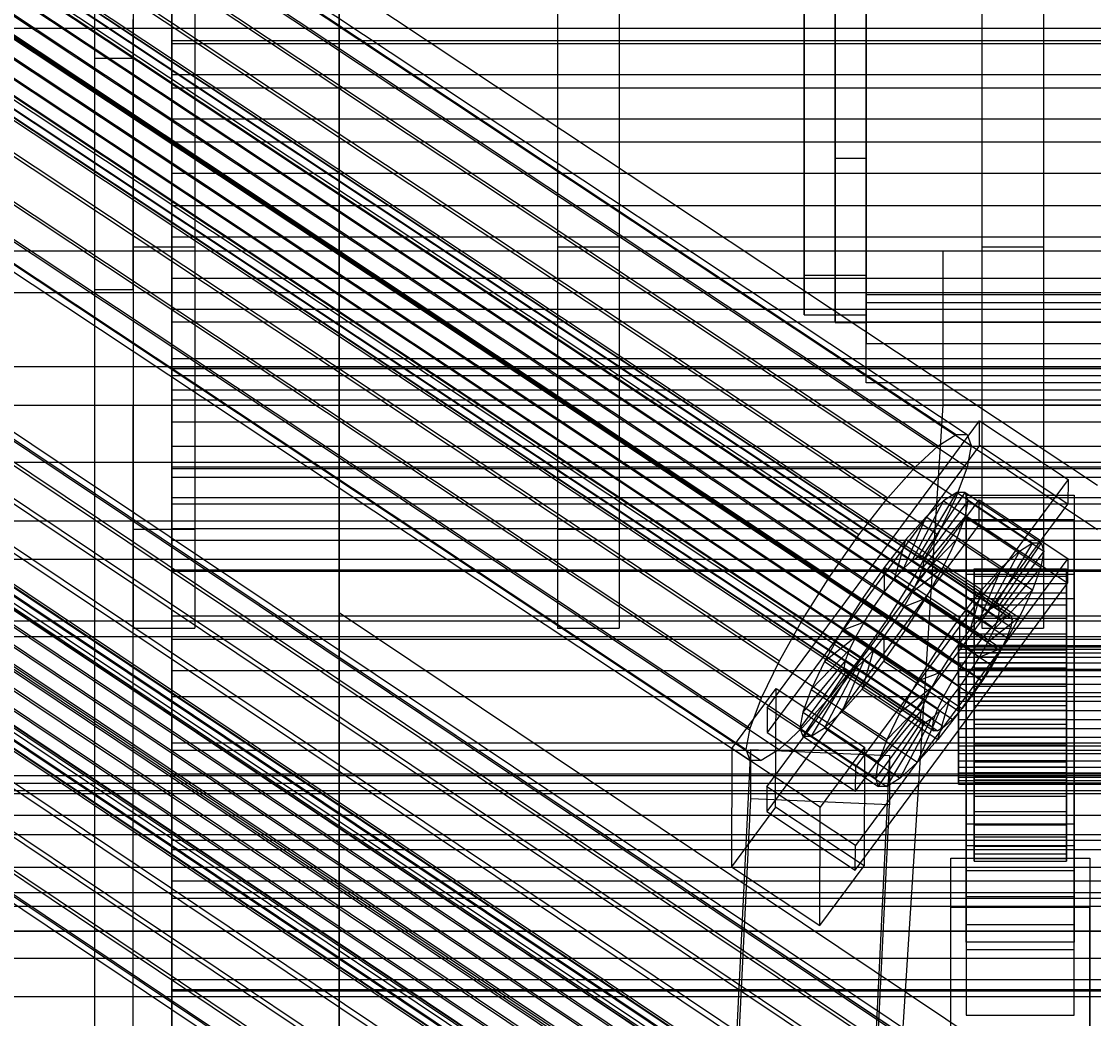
# Model space of a CAD drawing. Header units: millimetres. Extents: x -1970 to 34302, y -65268 to 6837.
# Drawn here: x -269.5 to -130.5, y -34809.6 to -34680.3 of the extents above; entities that cross this region are included whole.
import ezdxf

# ---------------------------------------------------------------- set-up
doc = ezdxf.new("R2010")
doc.units = ezdxf.units.MM
for name, color, linetype, lineweight in [('COTAS_O', 1, 'Continuous', 0), ('frontal_briquetadora', 7, 'Continuous', 0), ('frontal_C01', 7, 'Continuous', 0), ('frontal_C02', 7, 'Continuous', 0), ('frontal_C05', 7, 'Continuous', 0), ('frontal_C05-C07', 7, 'Continuous', 0), ('frontal_C07', 7, 'Continuous', 0), ('frontal_mezcladora', 7, 'Continuous', 0)]:
    doc.layers.add(name, color=color, linetype=linetype, lineweight=lineweight)
doc.dimstyles.new('R19_100', dxfattribs={"dimtxt": 250, "dimasz": 150, "dimexe": 150, "dimexo": 80, "dimgap": 100, "dimtad": 1, "dimtih": 1, "dimtoh": 1, "dimdsep": 46, "dimcen": 0.09, "dimadec": 0, "dimazin": 0, "dimtfac": 1, "dimtdec": 4, "dimtofl": 0, "dimtmove": 0, "dimatfit": 3, "dimfxl": 1, "dimtolj": 1, "dimtzin": 0, "dimarcsym": 0})

# ---------------------------------------------------------------- blocks, each defined once
blk = doc.blocks.new('*D38')
at = {"layer": 'COTAS_O', "color": 0, "lineweight": -2, "transparency": 16777216}
for p, q in [((-570, -33700), (200, -33700)), ((50, -34750), (50, -33850)), ((-570, -34900), (200, -34900))]:
    blk.add_line(p, q, dxfattribs=at)
at = {"layer": 'COTAS_O', "color": 0, "transparency": 16777216}
for points in [[(25, -33850), (75, -33850), (50, -33700)], [(25, -34750), (75, -34750), (50, -34900)]]:
    blk.add_solid(points, dxfattribs=at)
at = {"layer": 'Defpoints', "color": 0, "transparency": 16777216}
for p in [(-650, -33700), (50, -33700), (-650, -34900)]:
    blk.add_point(p, dxfattribs=at)
blk = doc.blocks.new('*D39')
at = {"layer": 'COTAS_O', "color": 0, "lineweight": -2, "transparency": 16777216}
for p, q in [((-650, -34820), (-650, -34050)), ((650, -34820), (650, -34050)), ((-500, -34200), (500, -34200))]:
    blk.add_line(p, q, dxfattribs=at)
at = {"layer": 'COTAS_O', "color": 0, "transparency": 16777216}
for points in [[(-500, -34175), (-500, -34225), (-650, -34200)], [(500, -34175), (500, -34225), (650, -34200)]]:
    blk.add_solid(points, dxfattribs=at)
at = {"layer": 'Defpoints', "color": 0, "transparency": 16777216}
for p in [(650, -34200), (-650, -34900), (650, -34900)]:
    blk.add_point(p, dxfattribs=at)

msp = doc.modelspace()

# ---------------------------------------------------------------- linework, layer by layer
at = {"layer": 'frontal_briquetadora'}
for p, q in [((-164, -34454.149), (-164, -34698)), ((-160, -34698), (-160, -34454.149)), ((-160, -34478.149), (-160, -34722)), ((-160, -34727.142), (-160, -34483.291)), ((-160, -34483.291), (-160, -34715.652)), ((-160, -34722.08), (-160, -34489.719)), ((-160, -34489.719), (-160, -34716.717)), ((-168, -34713.16), (-168, -34492.29)), ((-164, -34719.288), (-164, -34492.29)), ((-160, -34719.288), (-160, -34492.29)), ((-160, -34492.29), (-160, -34713.16)), ((-168, -34497.432), (-168, -34718.302)), ((-160, -34718.302), (-160, -34497.432)), ((-260, -34685), (-260, -34680)), ((-255, -34685), (-255, -34680)), ((-260, -34685), (-255, -34685)), ((-260, -34715), (-260, -34685)), ((-255, -34715), (-255, -34685)), ((-164, -34698), (-164, -34719.288)), ((-164, -34698), (-160, -34698)), ((-160, -34719.288), (-160, -34698)), ((-168, -34718.302), (-168, -34713.16)), ((-168, -34713.16), (-160, -34713.16)), ((-160, -34713.16), (-160, -34718.302)), ((-260, -34715), (-255, -34715)), ((-160, -34715.652), (200, -34715.652)), ((-160, -34722.08), (-160, -34715.652)), ((-160, -34716.717), (200, -34716.717)), ((-160, -34719.288), (-160, -34716.717)), ((-168, -34718.302), (-160, -34718.302)), ((-164, -34719.288), (-160, -34719.288)), ((200, -34719.288), (-160, -34719.288)), ((-160, -34722), (200, -34722)), ((-160, -34727.142), (-160, -34722)), ((200, -34722.08), (-160, -34722.08)), ((200, -34727.142), (-160, -34727.142)), ((-1330, -34750), (340, -34750)), ((-1330, -34760), (340, -34760))]:
    msp.add_line(p, q, dxfattribs=at)
at = {"layer": 'frontal_C01'}
for p, q in [((-250, -32680.37), (-250, -35735.764)), ((-250, -35740.498), (-250, -32685.104)), ((-228.298, -34680.882), (-228.298, -34368.695)), ((-332.629, -34611.511), (-148.32, -34733.842)), ((-331.181, -34611.504), (-146.872, -34733.835)), ((-334.938, -34612.958), (-150.629, -34735.29)), ((-330.692, -34612.937), (-146.383, -34735.268)), ((-356.348, -34615.881), (-142.549, -34757.786)), ((-355.53, -34615.368), (-141.731, -34757.273)), ((-355.017, -34615.366), (-141.218, -34757.27)), ((-354.844, -34615.874), (-141.045, -34757.778)), ((-337.95, -34615.747), (-153.641, -34738.078)), ((-331.197, -34615.713), (-146.887, -34738.045)), ((-357.415, -34616.869), (-143.617, -34758.774)), ((-355.022, -34616.858), (-141.224, -34758.762)), ((-358.659, -34618.266), (-144.861, -34760.17)), ((-355.541, -34618.25), (-141.742, -34760.154)), ((-146.196, -34761.879), (-359.995, -34619.975)), ((-356.363, -34619.956), (-142.565, -34761.861)), ((-341.461, -34619.687), (-157.152, -34742.019)), ((-332.659, -34619.643), (-148.35, -34741.975)), ((-361.332, -34621.88), (-147.533, -34763.784)), ((-357.434, -34621.86), (-143.635, -34763.765)), ((-362.578, -34623.852), (-148.779, -34765.756)), ((-358.68, -34623.832), (-144.881, -34765.737)), ((-160.922, -34746.842), (-345.231, -34624.51)), ((-334.981, -34624.459), (-150.672, -34746.791)), ((-363.648, -34625.756), (-149.85, -34767.66)), ((-360.017, -34625.738), (-146.218, -34767.642)), ((-364.471, -34627.462), (-150.672, -34769.367)), ((-361.352, -34627.447), (-147.554, -34769.351)), ((-364.989, -34628.855), (-151.191, -34770.759)), ((-362.596, -34628.843), (-148.798, -34770.747)), ((-365.168, -34629.838), (-151.369, -34771.743)), ((-364.995, -34630.346), (-151.196, -34772.251)), ((-364.482, -34630.344), (-150.683, -34772.248)), ((-363.664, -34629.831), (-149.865, -34771.735)), ((-349.002, -34629.887), (-164.693, -34752.219)), ((-338.003, -34629.833), (-153.694, -34752.164)), ((-352.519, -34635.453), (-168.21, -34757.784)), ((-341.52, -34635.398), (-157.211, -34757.729)), ((-355.541, -34640.826), (-171.232, -34763.158)), ((-345.291, -34640.775), (-160.982, -34763.106)), ((-357.863, -34645.642), (-173.554, -34767.973)), ((-349.061, -34645.598), (-164.752, -34767.93)), ((-359.326, -34649.572), (-175.016, -34771.903)), ((-352.572, -34649.538), (-168.263, -34771.87)), ((-359.83, -34652.348), (-175.521, -34774.68)), ((-355.584, -34652.327), (-171.275, -34774.658)), ((-359.341, -34653.782), (-175.032, -34776.113)), ((-357.893, -34653.774), (-173.584, -34776.106)), ((-130, -34740.438), (-228.298, -34675.195)), ((-228.298, -34675.195), (-228.298, -34987.381)), ((-228.298, -34675.195), (-228.298, -34680.882)), ((-228.298, -34993.069), (-228.298, -34680.882)), ((-228.298, -34680.882), (-130, -34746.125)), ((-172.809, -34769.277), (-145.277, -34732.038)), ((-145.289, -34735.24), (-145.277, -34732.038)), ((-145.277, -34732.038), (-133.809, -34739.65)), ((-150.629, -34735.29), (-148.32, -34733.842)), ((-148.32, -34733.842), (-146.872, -34733.835)), ((-146.872, -34733.835), (-146.383, -34735.268)), ((-145.289, -34735.24), (-172.821, -34772.478)), ((-153.641, -34738.078), (-150.629, -34735.29)), ((-146.383, -34735.268), (-146.887, -34738.045)), ((-133.821, -34742.851), (-145.289, -34735.24)), ((-157.152, -34742.019), (-153.641, -34738.078)), ((-146.887, -34738.045), (-148.35, -34741.975)), ((-133.809, -34739.65), (-161.341, -34776.888)), ((-133.809, -34739.65), (-133.821, -34742.851)), ((-153.199, -34749.661), (-148.226, -34741.342)), ((-152.686, -34749.659), (-147.143, -34741.336)), ((-148.226, -34741.342), (-149.953, -34742.424)), ((-147.143, -34741.336), (-148.226, -34741.342)), ((-148.226, -34741.342), (-138.396, -34747.866)), ((-147.143, -34741.336), (-137.313, -34747.861)), ((-146.777, -34742.408), (-147.143, -34741.336)), ((-172.847, -34779.522), (-145.315, -34742.283)), ((-161.353, -34780.09), (-133.821, -34742.851)), ((-160.922, -34746.842), (-157.152, -34742.019)), ((-154.017, -34750.174), (-149.953, -34742.424)), ((-152.513, -34750.166), (-146.777, -34742.408)), ((-149.953, -34742.424), (-152.207, -34744.51)), ((-148.35, -34741.975), (-150.672, -34746.791)), ((-149.953, -34742.424), (-140.123, -34748.949)), ((-147.155, -34744.485), (-146.777, -34742.408)), ((-147, -34744.877), (-147, -34741.675)), ((-147, -34741.675), (-133, -34741.675)), ((-147, -34787.149), (-147, -34741.675)), ((-146.777, -34742.408), (-136.948, -34748.933)), ((-145.327, -34745.485), (-145.315, -34742.283)), ((-145.315, -34742.283), (-133.847, -34749.895)), ((-133, -34741.675), (-133, -34744.877)), ((-133, -34741.675), (-133, -34787.149)), ((-145.327, -34745.485), (-172.859, -34782.724)), ((-155.085, -34751.162), (-152.207, -34744.51)), ((-152.207, -34744.51), (-154.833, -34747.458)), ((-152.692, -34751.15), (-147.155, -34744.485)), ((-152.207, -34744.51), (-142.377, -34751.035)), ((-148.249, -34747.425), (-147.155, -34744.485)), ((-147.155, -34744.485), (-137.325, -34751.009)), ((-133, -34744.877), (-147, -34744.877)), ((-147, -34744.877), (-147, -34790.35)), ((-133.859, -34753.097), (-145.327, -34745.485)), ((-133, -34790.35), (-133, -34744.877)), ((-164.693, -34752.219), (-160.922, -34746.842)), ((-150.672, -34746.791), (-153.694, -34752.164)), ((-154.833, -34747.458), (-157.653, -34751.065)), ((-156.329, -34752.558), (-154.833, -34747.458)), ((-154.833, -34747.458), (-145.003, -34753.982)), ((-153.21, -34752.543), (-148.249, -34747.425)), ((-149.985, -34751.027), (-148.249, -34747.425)), ((-148.249, -34747.425), (-138.419, -34753.949)), ((-138.396, -34747.866), (-143.369, -34756.186)), ((-137.313, -34747.861), (-142.856, -34756.183)), ((-140.123, -34748.949), (-138.396, -34747.866)), ((-138.396, -34747.866), (-137.313, -34747.861)), ((-137.313, -34747.861), (-136.948, -34748.933)), ((-133.847, -34749.895), (-161.379, -34787.134)), ((-154.017, -34750.174), (-153.199, -34749.661)), ((-153.199, -34749.661), (-152.686, -34749.659)), ((-143.369, -34756.186), (-153.199, -34749.661)), ((-142.856, -34756.183), (-152.686, -34749.659)), ((-152.686, -34749.659), (-152.513, -34750.166)), ((-140.123, -34748.949), (-144.188, -34756.698)), ((-136.948, -34748.933), (-142.683, -34756.691)), ((-142.377, -34751.035), (-140.123, -34748.949)), ((-136.948, -34748.933), (-137.325, -34751.009)), ((-133.847, -34749.895), (-133.859, -34753.097)), ((-157.653, -34751.065), (-160.474, -34755.088)), ((-157.653, -34751.065), (-157.665, -34754.267)), ((-147.823, -34757.59), (-157.653, -34751.065)), ((-156.329, -34752.558), (-155.085, -34751.162)), ((-155.085, -34751.162), (-154.017, -34750.174)), ((-145.255, -34757.686), (-155.085, -34751.162)), ((-154.033, -34754.249), (-149.985, -34751.027)), ((-144.188, -34756.698), (-154.017, -34750.174)), ((-152.692, -34751.15), (-153.21, -34752.543)), ((-152.513, -34750.166), (-152.692, -34751.15)), ((-142.862, -34757.675), (-152.692, -34751.15)), ((-142.683, -34756.691), (-152.513, -34750.166)), ((-152.246, -34755.047), (-149.985, -34751.027)), ((-149.985, -34751.027), (-140.156, -34757.552)), ((-146, -34761.207), (-146, -34751.227)), ((-146, -34751.227), (-146, -34751.558)), ((-146, -34751.227), (-134, -34751.227)), ((-146, -34752.189), (-146, -34751.227)), ((-142.377, -34751.035), (-145.255, -34757.686)), ((-145.003, -34753.982), (-142.377, -34751.035)), ((-137.325, -34751.009), (-142.862, -34757.675)), ((-137.325, -34751.009), (-138.419, -34753.949)), ((-134, -34751.558), (-134, -34751.227)), ((-134, -34751.227), (-134, -34761.207)), ((-134, -34751.227), (-134, -34752.189)), ((-168.21, -34757.784), (-164.693, -34752.219)), ((-157.665, -34754.267), (-156.329, -34752.558)), ((-153.694, -34752.164), (-157.211, -34757.729)), ((-146.499, -34759.083), (-156.329, -34752.558)), ((-153.21, -34752.543), (-154.033, -34754.249)), ((-143.38, -34759.067), (-153.21, -34752.543)), ((-147, -34755.123), (-147, -34751.921)), ((-147, -34751.921), (-133, -34751.921)), ((-147, -34797.394), (-147, -34751.921)), ((-146, -34761.364), (-146, -34751.558)), ((-146, -34751.558), (-146, -34753.159)), ((-146, -34751.558), (-134, -34751.558)), ((-146, -34761.662), (-146, -34752.189)), ((-146, -34752.189), (-134, -34752.189)), ((-146, -34754.376), (-146, -34752.189)), ((-134, -34753.159), (-134, -34751.558)), ((-134, -34751.558), (-134, -34761.364)), ((-134, -34752.189), (-134, -34761.662)), ((-134, -34752.189), (-134, -34754.376)), ((-133, -34751.921), (-133, -34755.123)), ((-133, -34751.921), (-133, -34797.394)), ((-161.391, -34790.336), (-133.859, -34753.097)), ((-147.823, -34757.59), (-145.003, -34753.982)), ((-145.003, -34753.982), (-146.499, -34759.083)), ((-146, -34762.122), (-146, -34753.159)), ((-146, -34753.159), (-146, -34755.92)), ((-146, -34753.159), (-134, -34753.159)), ((-138.419, -34753.949), (-143.38, -34759.067)), ((-138.419, -34753.949), (-140.156, -34757.552)), ((-134, -34755.92), (-134, -34753.159)), ((-134, -34753.159), (-134, -34762.122)), ((-160.474, -34755.088), (-163.105, -34759.251)), ((-159.001, -34756.173), (-160.474, -34755.088)), ((-160.474, -34755.088), (-150.644, -34761.612)), ((-159.001, -34756.173), (-157.665, -34754.267)), ((-157.665, -34754.267), (-147.835, -34760.792)), ((-154.033, -34754.249), (-155.103, -34756.153)), ((-155.103, -34756.153), (-152.246, -34755.047)), ((-154.877, -34759.21), (-152.246, -34755.047)), ((-144.203, -34760.773), (-154.033, -34754.249)), ((-152.246, -34755.047), (-142.416, -34761.571)), ((-133, -34755.123), (-147, -34755.123)), ((-147, -34755.123), (-147, -34800.596)), ((-146, -34762.698), (-146, -34754.376)), ((-146, -34754.376), (-134, -34754.376)), ((-146, -34757.642), (-146, -34754.376)), ((-134, -34754.376), (-134, -34762.698)), ((-134, -34754.376), (-134, -34757.642)), ((-133, -34800.596), (-133, -34755.123)), ((-160.247, -34758.144), (-159.001, -34756.173)), ((-149.171, -34762.697), (-159.001, -34756.173)), ((-155.103, -34756.153), (-156.35, -34758.125)), ((-145.274, -34762.678), (-155.103, -34756.153)), ((-146, -34763.43), (-146, -34755.92)), ((-146, -34755.92), (-146, -34759.654)), ((-146, -34755.92), (-134, -34755.92)), ((-144.188, -34756.698), (-145.255, -34757.686)), ((-143.369, -34756.186), (-144.188, -34756.698)), ((-142.856, -34756.183), (-143.369, -34756.186)), ((-142.862, -34757.675), (-142.683, -34756.691)), ((-142.683, -34756.691), (-142.856, -34756.183)), ((-134, -34759.654), (-134, -34755.92)), ((-134, -34755.92), (-134, -34763.43)), ((-171.232, -34763.158), (-168.21, -34757.784)), ((-160.247, -34758.144), (-163.105, -34759.251)), ((-161.318, -34760.048), (-160.247, -34758.144)), ((-157.211, -34757.729), (-160.982, -34763.106)), ((-150.417, -34764.669), (-160.247, -34758.144)), ((-156.35, -34758.125), (-157.686, -34760.03)), ((-156.35, -34758.125), (-154.877, -34759.21)), ((-146.52, -34764.649), (-156.35, -34758.125)), ((-150.644, -34761.612), (-147.823, -34757.59)), ((-147.835, -34760.792), (-147.823, -34757.59)), ((-145.255, -34757.686), (-146.499, -34759.083)), ((-146, -34764.245), (-146, -34757.642)), ((-146, -34757.642), (-134, -34757.642)), ((-146, -34761.762), (-146, -34757.642)), ((-140.156, -34757.552), (-144.203, -34760.773)), ((-143.617, -34758.774), (-142.549, -34757.786)), ((-143.38, -34759.067), (-142.862, -34757.675)), ((-142.549, -34757.786), (-141.731, -34757.273)), ((-140.156, -34757.552), (-142.416, -34761.571)), ((-141.731, -34757.273), (-141.218, -34757.27)), ((-141.045, -34757.778), (-141.224, -34758.762)), ((-141.218, -34757.27), (-141.045, -34757.778)), ((-134, -34757.642), (-134, -34764.245)), ((-134, -34757.642), (-134, -34761.762)), ((-163.105, -34759.251), (-165.365, -34763.27)), ((-163.105, -34759.251), (-153.275, -34765.775)), ((-157.698, -34763.232), (-154.877, -34759.21)), ((-154.877, -34759.21), (-145.047, -34765.734)), ((-146.499, -34759.083), (-147.835, -34760.792)), ((-146, -34765.198), (-146, -34759.654)), ((-146, -34759.654), (-146, -34764.105)), ((-146, -34759.654), (-134, -34759.654)), ((-144.861, -34760.17), (-143.617, -34758.774)), ((-144.203, -34760.773), (-143.38, -34759.067)), ((-141.224, -34758.762), (-141.742, -34760.154)), ((-134, -34764.105), (-134, -34759.654)), ((-134, -34759.654), (-134, -34765.198)), ((-161.318, -34760.048), (-165.365, -34763.27)), ((-162.14, -34761.755), (-161.318, -34760.048)), ((-151.488, -34766.573), (-161.318, -34760.048)), ((-157.686, -34760.03), (-159.022, -34761.739)), ((-157.686, -34760.03), (-157.698, -34763.232)), ((-147.856, -34766.555), (-157.686, -34760.03)), ((-147.835, -34760.792), (-149.171, -34762.697)), ((-146.196, -34761.879), (-144.861, -34760.17)), ((-145.274, -34762.678), (-144.203, -34760.773)), ((-141.742, -34760.154), (-142.565, -34761.861)), ((-162.14, -34761.755), (-167.102, -34766.873)), ((-162.659, -34763.147), (-162.14, -34761.755)), ((-152.311, -34768.279), (-162.14, -34761.755)), ((-159.022, -34761.739), (-160.518, -34766.84)), ((-159.022, -34761.739), (-160.266, -34763.135)), ((-149.192, -34768.264), (-159.022, -34761.739)), ((-153.275, -34765.775), (-150.644, -34761.612)), ((-150.644, -34761.612), (-149.171, -34762.697)), ((-148, -34761.662), (-148, -34761.207)), ((-148, -34761.207), (-148, -34761.364)), ((-148, -34761.207), (148, -34761.207)), ((-148, -34761.364), (-148, -34762.122)), ((-148, -34761.364), (148, -34761.364)), ((-148, -34762.698), (-148, -34761.662)), ((-148, -34761.662), (148, -34761.662)), ((-148, -34762.122), (-148, -34763.43)), ((-148, -34762.122), (148, -34762.122)), ((-147.533, -34763.784), (-146.196, -34761.879)), ((-146, -34761.364), (-146, -34761.207)), ((-134, -34761.207), (-146, -34761.207)), ((-146, -34761.207), (-146, -34761.662)), ((-146, -34762.122), (-146, -34761.364)), ((-134, -34761.364), (-146, -34761.364)), ((-134, -34761.662), (-146, -34761.662)), ((-146, -34761.662), (-146, -34762.698)), ((-146, -34766.197), (-146, -34761.762)), ((-146, -34761.762), (-134, -34761.762)), ((-146, -34766.457), (-146, -34761.762)), ((-146, -34763.43), (-146, -34762.122)), ((-134, -34762.122), (-146, -34762.122)), ((-142.416, -34761.571), (-145.274, -34762.678)), ((-142.416, -34761.571), (-145.047, -34765.734)), ((-142.565, -34761.861), (-143.635, -34763.765)), ((-134, -34761.207), (-134, -34761.364)), ((-134, -34761.662), (-134, -34761.207)), ((-134, -34761.364), (-134, -34762.122)), ((-134, -34762.698), (-134, -34761.662)), ((-134, -34761.762), (-134, -34766.197)), ((-134, -34761.762), (-134, -34766.457)), ((-134, -34762.122), (-134, -34763.43)), ((-173.554, -34767.973), (-171.232, -34763.158)), ((-162.659, -34763.147), (-168.196, -34769.812)), ((-165.365, -34763.27), (-167.102, -34766.873)), ((-165.365, -34763.27), (-155.535, -34769.795)), ((-160.982, -34763.106), (-164.752, -34767.93)), ((-160.266, -34763.135), (-163.144, -34769.787)), ((-162.837, -34764.131), (-162.659, -34763.147)), ((-152.829, -34769.672), (-162.659, -34763.147)), ((-160.266, -34763.135), (-161.333, -34764.124)), ((-160.518, -34766.84), (-157.698, -34763.232)), ((-150.436, -34769.66), (-160.266, -34763.135)), ((-157.698, -34763.232), (-147.868, -34769.756)), ((-149.171, -34762.697), (-150.417, -34764.669)), ((-148.779, -34765.756), (-147.533, -34763.784)), ((-148, -34764.245), (-148, -34762.698)), ((-148, -34762.698), (148, -34762.698)), ((-148, -34763.43), (-148, -34765.198)), ((-148, -34763.43), (148, -34763.43)), ((-146.52, -34764.649), (-145.274, -34762.678)), ((-134, -34762.698), (-146, -34762.698)), ((-146, -34762.698), (-146, -34764.245)), ((-146, -34765.198), (-146, -34763.43)), ((-134, -34763.43), (-146, -34763.43)), ((-143.635, -34763.765), (-144.881, -34765.737)), ((-134, -34764.245), (-134, -34762.698)), ((-134, -34763.43), (-134, -34765.198)), ((-162.837, -34764.131), (-168.573, -34771.889)), ((-162.664, -34764.639), (-168.208, -34772.961)), ((-162.151, -34764.636), (-167.125, -34772.956)), ((-161.333, -34764.124), (-165.397, -34771.873)), ((-162.664, -34764.639), (-162.837, -34764.131)), ((-153.008, -34770.655), (-162.837, -34764.131)), ((-162.151, -34764.636), (-162.664, -34764.639)), ((-152.835, -34771.163), (-162.664, -34764.639)), ((-161.333, -34764.124), (-162.151, -34764.636)), ((-152.321, -34771.161), (-162.151, -34764.636)), ((-151.503, -34770.648), (-161.333, -34764.124)), ((-153.275, -34765.775), (-150.417, -34764.669)), ((-150.417, -34764.669), (-151.488, -34766.573)), ((-148, -34766.197), (-148, -34764.245)), ((-148, -34764.245), (148, -34764.245)), ((-148, -34765.198), (-148, -34767.307)), ((-148, -34765.198), (148, -34765.198)), ((-147.856, -34766.555), (-146.52, -34764.649)), ((-145.047, -34765.734), (-146.52, -34764.649)), ((-146, -34764.105), (-146, -34767.307)), ((-134, -34764.105), (-146, -34764.105)), ((-146, -34764.105), (-146, -34768.971)), ((-134, -34764.245), (-146, -34764.245)), ((-146, -34764.245), (-146, -34766.197)), ((-146, -34767.307), (-146, -34765.198)), ((-134, -34765.198), (-146, -34765.198)), ((-134, -34767.307), (-134, -34764.105)), ((-134, -34768.971), (-134, -34764.105)), ((-134, -34766.197), (-134, -34764.245)), ((-134, -34765.198), (-134, -34767.307)), ((-155.535, -34769.795), (-153.275, -34765.775)), ((-155.535, -34769.795), (-151.488, -34766.573)), ((-151.488, -34766.573), (-152.311, -34768.279)), ((-149.85, -34767.66), (-148.779, -34765.756)), ((-149.192, -34768.264), (-147.856, -34766.555)), ((-148, -34768.421), (-148, -34766.197)), ((-148, -34766.197), (148, -34766.197)), ((-145.047, -34765.734), (-147.868, -34769.756)), ((-147.868, -34769.756), (-147.856, -34766.555)), ((-144.881, -34765.737), (-146.218, -34767.642)), ((-134, -34766.197), (-146, -34766.197)), ((-146, -34766.197), (-146, -34768.421)), ((-146, -34768.421), (-146, -34766.457)), ((-146, -34766.457), (-134, -34766.457)), ((-146, -34771.406), (-146, -34766.457)), ((-134, -34768.421), (-134, -34766.197)), ((-134, -34766.457), (-134, -34768.421)), ((-134, -34766.457), (-134, -34771.406)), ((-177.394, -34774.523), (-171.658, -34766.765)), ((-175.016, -34771.903), (-173.554, -34767.973)), ((-171.715, -34782.133), (-171.658, -34766.765)), ((-171.658, -34766.765), (-160.19, -34774.376)), ((-164.752, -34767.93), (-168.263, -34771.87)), ((-167.102, -34766.873), (-168.196, -34769.812)), ((-167.102, -34766.873), (-157.272, -34773.397)), ((-163.144, -34769.787), (-160.518, -34766.84)), ((-160.518, -34766.84), (-150.688, -34773.364)), ((-150.672, -34769.367), (-149.85, -34767.66)), ((-148, -34767.307), (-148, -34769.612)), ((148, -34767.307), (-148, -34767.307)), ((-146.218, -34767.642), (-147.554, -34769.351)), ((-146, -34767.307), (-134, -34767.307)), ((-146, -34769.612), (-146, -34767.307)), ((-134, -34767.307), (-134, -34769.612)), ((-172.809, -34769.277), (-172.821, -34772.478)), ((-161.341, -34776.888), (-172.809, -34769.277)), ((-157.272, -34773.397), (-152.311, -34768.279)), ((-152.311, -34768.279), (-152.829, -34769.672)), ((-151.191, -34770.759), (-150.672, -34769.367)), ((-150.688, -34773.364), (-149.192, -34768.264)), ((-150.436, -34769.66), (-149.192, -34768.264)), ((-147.554, -34769.351), (-148.798, -34770.747)), ((-148, -34770.765), (-148, -34768.421)), ((-148, -34768.421), (148, -34768.421)), ((-134, -34768.421), (-146, -34768.421)), ((-146, -34768.421), (-146, -34770.765)), ((-146, -34769.612), (-146, -34768.971)), ((-146, -34768.971), (-146, -34773.92)), ((-146, -34768.971), (-134, -34768.971)), ((-134, -34770.765), (-134, -34768.421)), ((-134, -34773.92), (-134, -34768.971)), ((-134, -34768.971), (-134, -34769.612)), ((-168.196, -34769.812), (-168.573, -34771.889)), ((-168.196, -34769.812), (-158.366, -34776.337)), ((-165.397, -34771.873), (-163.144, -34769.787)), ((-163.144, -34769.787), (-153.314, -34776.312)), ((-158.743, -34778.414), (-153.008, -34770.655)), ((-158.366, -34776.337), (-152.829, -34769.672)), ((-157.272, -34773.397), (-155.535, -34769.795)), ((-155.567, -34778.398), (-151.503, -34770.648)), ((-153.314, -34776.312), (-150.436, -34769.66)), ((-152.829, -34769.672), (-153.008, -34770.655)), ((-153.008, -34770.655), (-152.835, -34771.163)), ((-152.321, -34771.161), (-151.503, -34770.648)), ((-151.503, -34770.648), (-150.436, -34769.66)), ((-151.369, -34771.743), (-151.191, -34770.759)), ((-147.868, -34769.756), (-150.688, -34773.364)), ((-148.798, -34770.747), (-149.865, -34771.735)), ((-148, -34769.612), (-148, -34771.956)), ((-148, -34769.612), (148, -34769.612)), ((-148, -34773.07), (-148, -34770.765)), ((-148, -34770.765), (148, -34770.765)), ((-146, -34771.956), (-146, -34769.612)), ((-134, -34769.612), (-146, -34769.612)), ((-146, -34770.765), (-146, -34771.406)), ((-134, -34770.765), (-146, -34770.765)), ((-146, -34770.765), (-146, -34773.07)), ((-134, -34769.612), (-134, -34771.956)), ((-134, -34771.406), (-134, -34770.765)), ((-134, -34773.07), (-134, -34770.765)), ((-175.521, -34774.68), (-175.016, -34771.903)), ((-168.263, -34771.87), (-171.275, -34774.658)), ((-168.573, -34771.889), (-168.208, -34772.961)), ((-168.573, -34771.889), (-158.743, -34778.414)), ((-167.125, -34772.956), (-165.397, -34771.873)), ((-165.397, -34771.873), (-155.567, -34778.398)), ((-158.378, -34779.486), (-152.835, -34771.163)), ((-157.295, -34779.48), (-152.321, -34771.161)), ((-152.835, -34771.163), (-152.321, -34771.161)), ((-151.196, -34772.251), (-151.369, -34771.743)), ((-149.865, -34771.735), (-150.683, -34772.248)), ((-148, -34771.956), (-148, -34774.18)), ((-148, -34771.956), (148, -34771.956)), ((-146, -34771.406), (-134, -34771.406)), ((-146, -34776.272), (-146, -34771.406)), ((-146, -34774.18), (-146, -34771.956)), ((-146, -34771.956), (-146, -34773.92)), ((-134, -34771.956), (-146, -34771.956)), ((-134, -34771.406), (-134, -34776.272)), ((-134, -34773.92), (-134, -34771.956)), ((-134, -34771.956), (-134, -34774.18)), ((-172.821, -34772.478), (-161.353, -34780.09)), ((-168.208, -34772.961), (-167.125, -34772.956)), ((-168.208, -34772.961), (-158.378, -34779.486)), ((-167.125, -34772.956), (-157.295, -34779.48)), ((-158.366, -34776.337), (-157.272, -34773.397)), ((-150.688, -34773.364), (-153.314, -34776.312)), ((-150.683, -34772.248), (-151.196, -34772.251)), ((-148, -34775.178), (-148, -34773.07)), ((-148, -34773.07), (148, -34773.07)), ((-146, -34773.07), (-146, -34776.272)), ((-134, -34773.07), (-146, -34773.07)), ((-146, -34773.07), (-146, -34775.178)), ((-134, -34776.272), (-134, -34773.07)), ((-134, -34775.178), (-134, -34773.07)), ((-177.811, -34833.478), (-174.943, -34774.659)), ((-177.394, -34774.523), (-177.451, -34789.891)), ((-165.926, -34782.134), (-177.394, -34774.523)), ((-175.032, -34776.113), (-175.521, -34774.68)), ((-174.943, -34781.064), (-174.943, -34774.659)), ((-174.943, -34774.659), (-156.962, -34775.446)), ((-171.275, -34774.658), (-173.584, -34776.106)), ((-160.19, -34774.376), (-165.926, -34782.134)), ((-160.19, -34774.376), (-160.247, -34789.745)), ((-148, -34774.18), (-148, -34776.131)), ((-148, -34774.18), (148, -34774.18)), ((-146, -34773.92), (-146, -34778.615)), ((-146, -34773.92), (-134, -34773.92)), ((-146, -34776.131), (-146, -34774.18)), ((-146, -34774.18), (-146, -34778.615)), ((-134, -34774.18), (-146, -34774.18)), ((-134, -34778.615), (-134, -34773.92)), ((-134, -34778.615), (-134, -34774.18)), ((-134, -34774.18), (-134, -34776.131)), ((-173.584, -34776.106), (-175.032, -34776.113)), ((-156.962, -34775.446), (-159.83, -34834.265)), ((-158.743, -34778.414), (-158.366, -34776.337)), ((-156.962, -34775.446), (-156.962, -34781.85)), ((-153.314, -34776.312), (-155.567, -34778.398)), ((-148, -34776.947), (-148, -34775.178)), ((-148, -34775.178), (148, -34775.178)), ((-148, -34776.131), (-148, -34777.678)), ((-148, -34776.131), (148, -34776.131)), ((-146, -34775.178), (-146, -34780.723)), ((-134, -34775.178), (-146, -34775.178)), ((-146, -34775.178), (-146, -34776.947)), ((-146, -34777.678), (-146, -34776.131)), ((-146, -34776.131), (-146, -34782.735)), ((-134, -34776.131), (-146, -34776.131)), ((-146, -34776.272), (-134, -34776.272)), ((-146, -34780.723), (-146, -34776.272)), ((-134, -34780.723), (-134, -34775.178)), ((-134, -34776.947), (-134, -34775.178)), ((-134, -34782.735), (-134, -34776.131)), ((-134, -34776.131), (-134, -34777.678)), ((-134, -34776.272), (-134, -34780.723)), ((-161.353, -34780.09), (-161.341, -34776.888)), ((-148, -34778.255), (-148, -34776.947)), ((-148, -34776.947), (148, -34776.947)), ((-148, -34777.678), (-148, -34778.715)), ((-148, -34777.678), (148, -34777.678)), ((-146, -34776.947), (-146, -34784.457)), ((-134, -34776.947), (-146, -34776.947)), ((-146, -34776.947), (-146, -34778.255)), ((-146, -34778.715), (-146, -34777.678)), ((-146, -34777.678), (-146, -34786)), ((-134, -34777.678), (-146, -34777.678)), ((-134, -34784.457), (-134, -34776.947)), ((-134, -34778.255), (-134, -34776.947)), ((-134, -34786), (-134, -34777.678)), ((-134, -34777.678), (-134, -34778.715)), ((-158.378, -34779.486), (-158.743, -34778.414)), ((-155.567, -34778.398), (-157.295, -34779.48)), ((-148, -34779.013), (-148, -34778.255)), ((-148, -34778.255), (148, -34778.255)), ((-148, -34778.715), (-148, -34779.17)), ((-148, -34778.715), (148, -34778.715)), ((-148, -34779.17), (-148, -34779.013)), ((-148, -34779.013), (148, -34779.013)), ((-148, -34779.17), (148, -34779.17)), ((-146, -34778.255), (-146, -34787.218)), ((-134, -34778.255), (-146, -34778.255)), ((-146, -34778.255), (-146, -34779.013)), ((-146, -34778.615), (-146, -34782.735)), ((-146, -34778.615), (-134, -34778.615)), ((-146, -34779.17), (-146, -34778.715)), ((-146, -34778.715), (-146, -34788.188)), ((-134, -34778.715), (-146, -34778.715)), ((-146, -34779.013), (-146, -34788.818)), ((-134, -34779.013), (-146, -34779.013)), ((-146, -34779.013), (-146, -34779.17)), ((-146, -34779.17), (-146, -34789.149)), ((-134, -34779.17), (-146, -34779.17)), ((-134, -34787.218), (-134, -34778.255)), ((-134, -34779.013), (-134, -34778.255)), ((-134, -34782.735), (-134, -34778.615)), ((-134, -34788.188), (-134, -34778.715)), ((-134, -34778.715), (-134, -34779.17)), ((-134, -34788.818), (-134, -34779.013)), ((-134, -34779.17), (-134, -34779.013)), ((-134, -34789.149), (-134, -34779.17)), ((-172.847, -34779.522), (-172.859, -34782.724)), ((-161.379, -34787.134), (-172.847, -34779.522)), ((-157.295, -34779.48), (-158.378, -34779.486)), ((-177.811, -34839.883), (-174.943, -34781.064)), ((-156.962, -34781.85), (-174.943, -34781.064)), ((-159.83, -34840.67), (-156.962, -34781.85)), ((-146, -34780.723), (-134, -34780.723)), ((-146, -34784.457), (-146, -34780.723)), ((-134, -34780.723), (-134, -34784.457)), ((-171.715, -34782.133), (-177.451, -34789.891)), ((-172.859, -34782.724), (-161.391, -34790.336)), ((-160.247, -34789.745), (-171.715, -34782.133)), ((-165.983, -34797.503), (-165.926, -34782.134)), ((-146, -34782.735), (-146, -34786)), ((-146, -34782.735), (-134, -34782.735)), ((-134, -34786), (-134, -34782.735)), ((-147, -34799.662), (-147, -34784.293)), ((-147, -34784.293), (-133, -34784.293)), ((-147, -34793.767), (-147, -34784.293)), ((-146, -34784.457), (-134, -34784.457)), ((-146, -34787.218), (-146, -34784.457)), ((-134, -34784.457), (-134, -34787.218)), ((-133, -34784.293), (-133, -34799.662)), ((-133, -34784.293), (-133, -34793.767)), ((-146, -34786), (-146, -34788.188)), ((-146, -34786), (-134, -34786)), ((-134, -34788.188), (-134, -34786)), ((-161.391, -34790.336), (-161.379, -34787.134)), ((-133, -34787.149), (-147, -34787.149)), ((-147, -34787.149), (-147, -34790.35)), ((-146, -34787.218), (-134, -34787.218)), ((-146, -34788.818), (-146, -34787.218)), ((-134, -34787.218), (-134, -34788.818)), ((-133, -34790.35), (-133, -34787.149)), ((-149, -34795.179), (-149, -34788.776)), ((-149, -34788.776), (-131, -34788.776)), ((-149, -34833.87), (-149, -34788.776)), ((-146, -34788.188), (-146, -34789.149)), ((-146, -34788.188), (-134, -34788.188)), ((-146, -34788.818), (-134, -34788.818)), ((-146, -34789.149), (-146, -34788.818)), ((-134, -34789.149), (-134, -34788.188)), ((-134, -34788.818), (-134, -34789.149)), ((-131, -34788.776), (-131, -34795.179)), ((-131, -34788.776), (-131, -34833.87)), ((-177.451, -34789.891), (-165.983, -34797.503)), ((-165.983, -34797.503), (-160.247, -34789.745)), ((-146, -34789.149), (-134, -34789.149)), ((-147, -34790.35), (-133, -34790.35)), ((-133, -34793.767), (-147, -34793.767)), ((-147, -34793.767), (-147, -34809.135)), ((-133, -34809.135), (-133, -34793.767)), ((-131, -34795.179), (-149, -34795.179)), ((-149, -34840.274), (-149, -34795.179)), ((-131, -34840.274), (-131, -34795.179)), ((-133, -34797.394), (-147, -34797.394)), ((-147, -34797.394), (-147, -34800.596)), ((-133, -34800.596), (-133, -34797.394)), ((-133, -34799.662), (-147, -34799.662)), ((-147, -34799.662), (-147, -34809.135)), ((-133, -34809.135), (-133, -34799.662)), ((-147, -34800.596), (-133, -34800.596)), ((-147, -34809.135), (-133, -34809.135))]:
    msp.add_line(p, q, dxfattribs=at)
at = {"layer": 'frontal_C02'}
for p, q in [((-250, -32976.99), (-250, -35767.535)), ((-250, -35772.314), (-250, -32981.769)), ((-228.298, -34472.116), (-228.298, -34756.938)), ((-228.298, -34762.679), (-228.298, -34477.858)), ((-331.181, -34692.848), (-146.872, -34816.332)), ((-332.629, -34693.045), (-148.32, -34816.529)), ((-330.692, -34694.092), (-146.383, -34817.576)), ((-334.938, -34694.669), (-150.629, -34818.153)), ((-355.53, -34696.687), (-141.731, -34839.928)), ((-355.017, -34696.617), (-141.218, -34839.858)), ((-354.844, -34697.057), (-141.045, -34840.299)), ((-331.197, -34696.691), (-146.887, -34820.175)), ((-357.415, -34698.304), (-143.617, -34841.545)), ((-356.348, -34697.262), (-142.549, -34840.503)), ((-355.022, -34697.978), (-141.224, -34841.22)), ((-337.95, -34697.609), (-153.641, -34821.093)), ((-358.659, -34699.741), (-144.861, -34842.982)), ((-355.541, -34699.317), (-141.742, -34842.558)), ((-356.363, -34700.982), (-142.565, -34844.223)), ((-332.659, -34700.469), (-148.35, -34823.953)), ((-146.196, -34844.717), (-359.995, -34701.476)), ((-341.461, -34701.666), (-157.152, -34825.149)), ((-361.332, -34703.39), (-147.533, -34846.631)), ((-357.434, -34702.86), (-143.635, -34846.101)), ((-362.578, -34705.352), (-148.779, -34848.594)), ((-358.68, -34704.822), (-144.881, -34848.064)), ((-334.981, -34705.168), (-150.672, -34828.652)), ((-360.017, -34706.736), (-146.218, -34849.978)), ((-160.922, -34830.045), (-345.231, -34706.561)), ((-363.648, -34707.23), (-149.85, -34850.472)), ((-364.471, -34708.895), (-150.672, -34852.137)), ((-361.352, -34708.471), (-147.554, -34851.713)), ((-364.989, -34710.234), (-151.191, -34853.475)), ((-363.664, -34710.95), (-149.865, -34854.192)), ((-362.596, -34709.908), (-148.798, -34853.15)), ((-338.003, -34710.467), (-153.694, -34833.951)), ((-365.168, -34711.155), (-151.369, -34854.396)), ((-364.995, -34711.595), (-151.196, -34854.837)), ((-364.482, -34711.526), (-150.683, -34854.767)), ((-349.002, -34711.963), (-164.693, -34835.447)), ((-341.52, -34716.007), (-157.211, -34839.491)), ((-352.519, -34717.502), (-168.21, -34840.986)), ((-345.291, -34721.408), (-160.982, -34844.892)), ((-355.541, -34722.802), (-171.232, -34846.286)), ((-349.061, -34726.304), (-164.752, -34849.788)), ((-357.863, -34727.501), (-173.554, -34850.985)), ((-352.572, -34730.36), (-168.263, -34853.844)), ((-359.326, -34731.279), (-175.016, -34854.762)), ((-355.584, -34733.3), (-171.275, -34856.784)), ((-359.83, -34733.878), (-175.521, -34857.362)), ((-359.341, -34735.121), (-175.032, -34858.605)), ((-357.893, -34734.924), (-173.584, -34858.408)), ((-130, -34822.796), (-228.298, -34756.938)), ((-228.298, -34756.938), (-228.298, -35041.759)), ((-228.298, -34756.938), (-228.298, -34762.679)), ((-228.298, -35047.5), (-228.298, -34762.679)), ((-228.298, -34762.679), (-130, -34828.537)), ((430, -34793.253), (-430, -34793.253)), ((430, -34798.253), (-430, -34798.253))]:
    msp.add_line(p, q, dxfattribs=at)
at = {"layer": 'frontal_C05'}
for p, q in [((-250, -34730), (-250, -34732.206)), ((-250, -34730), (250, -34730)), ((-250, -34732.206), (-250, -34738.715)), ((-250, -34738), (250, -34738)), ((-250, -34738), (-250, -34740.006)), ((-250, -34740.325), (-250, -34738)), ((-250, -34742), (-250, -34738)), ((-250, -34743.199), (-250, -34738.583)), ((-250, -34738.715), (-250, -34749.199)), ((-250, -34740.006), (-250, -34745.922)), ((-250, -34747.164), (-250, -34740.325)), ((-250, -34742), (250, -34742)), ((-250, -34746), (-250, -34742)), ((-250, -34752.161), (-250, -34743.199)), ((-250, -34745.922), (-250, -34755.453)), ((-250, -34746), (250, -34746)), ((-250, -34750), (-250, -34746)), ((-250, -34758.119), (-250, -34747.164)), ((-300, -34750), (300, -34750)), ((-250, -34749.199), (-250, -34763.133)), ((-250, -34750), (250, -34750)), ((-250, -34764.95), (-250, -34752.161)), ((-250, -34755.453), (-250, -34768.121)), ((-300, -34758), (300, -34758)), ((-250, -34772.555), (-250, -34758.119)), ((-250, -34763.133), (-250, -34779.818)), ((-250, -34780.822), (-250, -34764.95)), ((-250, -34768.121), (-250, -34783.289)), ((-250, -34789.632), (-250, -34772.555)), ((-250, -34779.818), (-250, -34798.418)), ((-250, -34798.855), (-250, -34780.822)), ((-250, -34783.289), (-250, -34800.198)), ((-250, -34808.357), (-250, -34789.632)), ((-250, -34798.454), (-250, -34793.627)), ((-250, -34798.418), (-250, -34818)), ((-250, -34807.153), (-250, -34798.454)), ((-250, -34818), (-250, -34798.855)), ((-250, -34800.198), (-250, -34818)), ((-250, -34818), (-250, -34807.153)), ((-250, -34827.643), (-250, -34808.357))]:
    msp.add_line(p, q, dxfattribs=at)
at = {"layer": 'frontal_C05-C07'}
for p, q in [((-250, -34683.153), (-250, -34678.77)), ((-250, -34678.77), (-250, -34682.77)), ((-250, -34682.77), (-250, -34687.153)), ((250, -34682.77), (-250, -34682.77)), ((250, -34683.153), (-250, -34683.153)), ((-250, -34687.153), (-250, -34683.153)), ((-250, -34688.891), (-250, -34683.153)), ((-250, -34687.153), (250, -34687.153)), ((-250, -34687.153), (-250, -34692.891)), ((250, -34688.891), (-250, -34688.891)), ((-250, -34692.891), (-250, -34688.891)), ((-250, -34695.925), (-250, -34688.891)), ((-250, -34692.891), (250, -34692.891)), ((-250, -34692.891), (-250, -34699.925)), ((250, -34695.925), (-250, -34695.925)), ((-250, -34699.925), (-250, -34695.925)), ((-250, -34704.182), (-250, -34695.925)), ((-250, -34699.925), (250, -34699.925)), ((-250, -34699.925), (-250, -34708.182)), ((250, -34704.182), (-250, -34704.182)), ((-250, -34708.182), (-250, -34704.182)), ((-250, -34713.576), (-250, -34704.182)), ((-250, -34708.182), (250, -34708.182)), ((-250, -34708.182), (-250, -34717.576)), ((250, -34713.576), (-250, -34713.576)), ((-250, -34717.576), (-250, -34713.576)), ((-250, -34724.01), (-250, -34713.576)), ((-250, -34717.576), (250, -34717.576)), ((-250, -34717.576), (-250, -34728.01)), ((250, -34724.01), (-250, -34724.01)), ((-250, -34728.01), (-250, -34724.01)), ((-250, -34735.376), (-250, -34724.01)), ((-250, -34728.01), (250, -34728.01)), ((-250, -34728.01), (-250, -34739.376)), ((-255, -34730), (-250, -34730)), ((-255, -34850), (-255, -34730)), ((-250, -34850), (-250, -34730)), ((250, -34735.376), (-250, -34735.376)), ((-250, -34739.376), (-250, -34735.376)), ((-250, -34747.556), (-250, -34735.376)), ((-250, -34739.376), (250, -34739.376)), ((-250, -34739.376), (-250, -34751.556)), ((250, -34747.556), (-250, -34747.556)), ((-250, -34751.556), (-250, -34747.556)), ((-250, -34760.424), (-250, -34747.556)), ((-250, -34751.556), (250, -34751.556)), ((-250, -34751.556), (-250, -34764.424)), ((250, -34760.424), (-250, -34760.424)), ((-250, -34764.424), (-250, -34760.424)), ((-250, -34773.848), (-250, -34760.424)), ((-250, -34764.424), (250, -34764.424)), ((-250, -34764.424), (-250, -34777.848)), ((250, -34773.848), (-250, -34773.848)), ((-250, -34777.848), (-250, -34773.848)), ((-250, -34787.687), (-250, -34773.848)), ((-250, -34777.848), (250, -34777.848)), ((-250, -34777.848), (-250, -34791.687)), ((250, -34787.687), (-250, -34787.687)), ((-250, -34791.687), (-250, -34787.687)), ((-250, -34801.798), (-250, -34787.687)), ((-250, -34791.687), (250, -34791.687)), ((-250, -34791.687), (-250, -34805.798)), ((250, -34801.798), (-250, -34801.798)), ((-250, -34805.798), (-250, -34801.798)), ((-250, -34805.798), (250, -34805.798))]:
    msp.add_line(p, q, dxfattribs=at)
at = {"layer": 'frontal_C07'}
for p, q in [((-250, -34804.55), (-250, -34719.263)), ((0, -34719.263), (-250, -34719.263)), ((-250, -34719.263), (-250, -34725.243)), ((-250, -34810.531), (-250, -34725.243)), ((-250, -34725.243), (0, -34725.243)), ((-250, -34726.229), (-250, -34725.243)), ((-250, -34725.243), (-250, -34729.352)), ((250, -34725.243), (-250, -34725.243)), ((-250, -34732.241), (-250, -34726.229)), ((250, -34726.229), (-250, -34726.229)), ((-250, -34729.352), (-250, -34738.276)), ((250, -34729.352), (-250, -34729.352)), ((-250, -34742.872), (-250, -34732.241)), ((250, -34732.241), (-250, -34732.241)), ((-250, -34738.276), (-250, -34751.406)), ((250, -34738.276), (-250, -34738.276)), ((-250, -34757.396), (-250, -34742.872)), ((250, -34742.872), (-250, -34742.872)), ((-250, -34751.406), (-250, -34767.848)), ((250, -34751.406), (-250, -34751.406)), ((-250, -34774.823), (-250, -34757.396)), ((250, -34757.396), (-250, -34757.396)), ((-250, -34767.848), (-250, -34786.48)), ((250, -34767.848), (-250, -34767.848)), ((-250, -34793.966), (-250, -34774.823)), ((250, -34774.823), (-250, -34774.823)), ((420, -34778.071), (-420, -34778.071)), ((420, -34779.063), (-420, -34779.063)), ((420, -34780.418), (-420, -34780.418)), ((420, -34783.242), (-420, -34783.242)), ((420, -34785.746), (-420, -34785.746)), ((-250, -34786.48), (-250, -34806.034)), ((250, -34786.48), (-250, -34786.48)), ((420, -34789.973), (-420, -34789.973)), ((420, -34793.244), (-420, -34793.244)), ((-250, -34813.52), (-250, -34793.966)), ((-250, -34793.966), (250, -34793.966)), ((-420, -34798.23), (420, -34798.23)), ((420, -34801.77), (-420, -34801.77)), ((-250, -34883.401), (-250, -34804.55)), ((0, -34804.55), (-250, -34804.55)), ((-250, -34804.55), (-250, -34810.531)), ((420, -34806.756), (-420, -34806.756)), ((-250, -34806.034), (-250, -34825.177)), ((250, -34806.034), (-250, -34806.034))]:
    msp.add_line(p, q, dxfattribs=at)
at = {"layer": 'frontal_mezcladora'}
for p, q in [((-260, -34820), (-260, -34600)), ((-255, -34654.654), (-255, -34709.466)), ((-247, -34654.654), (-247, -34709.466)), ((-200, -34654.654), (-200, -34709.466)), ((-192, -34654.654), (-192, -34709.466)), ((-145, -34654.654), (-145, -34709.466)), ((-137, -34654.654), (-137, -34709.466)), ((-420, -34681.107), (240, -34681.107)), ((-255, -34709.466), (-255, -34746.089)), ((-255, -34709.466), (-247, -34709.466)), ((-247, -34709.466), (-247, -34746.089)), ((-200, -34709.466), (-200, -34746.089)), ((-200, -34709.466), (-192, -34709.466)), ((-192, -34709.466), (-192, -34746.089)), ((-145, -34709.466), (-145, -34746.089)), ((-145, -34709.466), (-137, -34709.466)), ((-137, -34709.466), (-137, -34746.089)), ((-625, -34710), (625, -34710)), ((-625, -34710), (-150, -34710)), ((-150, -34730), (-150, -34710)), ((-420, -34715.398), (240, -34715.398)), ((-625, -34725), (625, -34725)), ((-625, -34730), (625, -34730)), ((-625, -34730), (-150, -34730)), ((-160, -34885), (-150, -34730)), ((150, -34730), (-150, -34730)), ((-420, -34737.414), (240, -34737.414)), ((-420, -34745), (240, -34745)), ((-400, -34745), (220, -34745)), ((-255, -34746.089), (-255, -34758.95)), ((-255, -34746.089), (-247, -34746.089)), ((-247, -34746.089), (-247, -34758.95)), ((-200, -34746.089), (-200, -34758.95)), ((-200, -34746.089), (-192, -34746.089)), ((-192, -34746.089), (-192, -34758.95)), ((-145, -34746.089), (-145, -34758.95)), ((-145, -34746.089), (-137, -34746.089)), ((-137, -34746.089), (-137, -34758.95)), ((-255, -34758.95), (-247, -34758.95)), ((-200, -34758.95), (-192, -34758.95)), ((-145, -34758.95), (-137, -34758.95)), ((-600, -34760), (600, -34760)), ((-465, -34760), (295, -34760)), ((-400, -34780), (220, -34780)), ((-465, -34795), (295, -34795))]:
    msp.add_line(p, q, dxfattribs=at)

# ---------------------------------------------------------------- dimensions: what is measured, and where the dimension line sits
at = {"layer": 'COTAS_O'}
for p2, distance, picture, middle in [((-650, -33700), -700, '*D38', (50, -34300)), ((650, -34900), 700, '*D39', (0, -34200))]:
    dim = msp.add_aligned_dim(p1=(-650, -34900), p2=p2, distance=distance, text='<> O', dimstyle='R19_100', dxfattribs=at)
    dim.commit()
    dim.dimension.update_dxf_attribs({"geometry": picture, "text_midpoint": middle})

doc.saveas('drawing.dxf')
